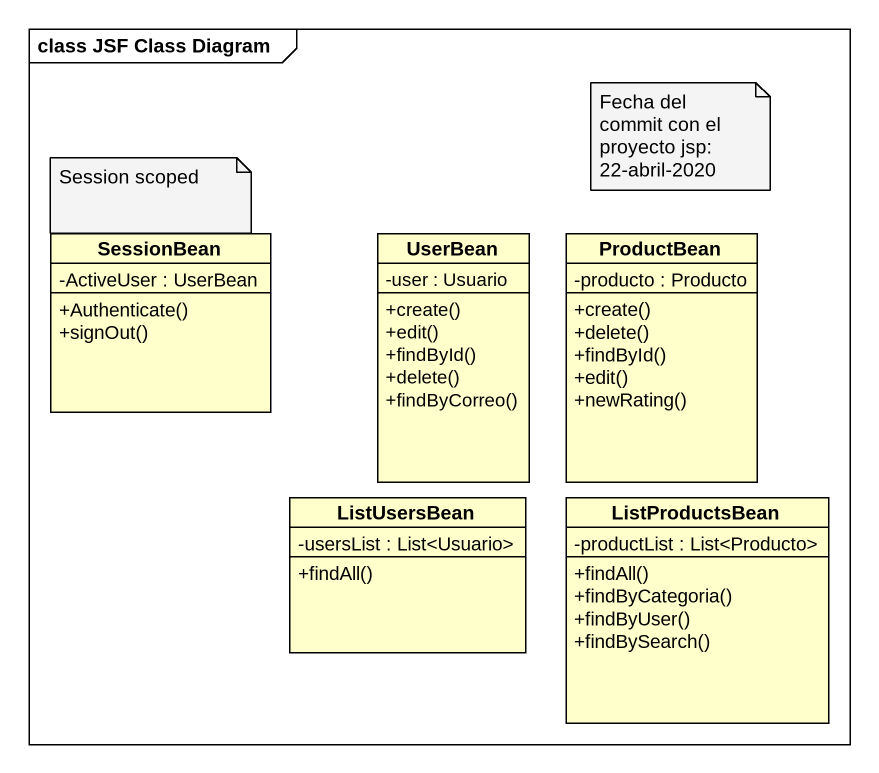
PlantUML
@startuml
mainframe class JSF Class Diagram
hide circle
hide empty members
skinparam classAttributeIconSize 0
class SessionBean {
  -ActiveUser : UserBean
  +Authenticate()
  +signOut()
}
class UserBean {
  -user : Usuario
  +create()
  +edit()
  +findById()
  +delete()
  +findByCorreo()
}
class ProductBean {
  -producto : Producto
  +create()
  +delete()
  +findById()
  +edit()
  +newRating()
}
class ListUsersBean {
  -usersList : List<Usuario>
  +findAll()
}
class ListProductsBean {
  -productList : List<Producto>
  +findAll()
  +findByCategoria()
  +findByUser()
  +findBySearch()
}
note as N1
  Fecha del commit con el proyecto jsp: 22-abril-2020
end note
note as N2
  Session scoped
end note
@enduml
